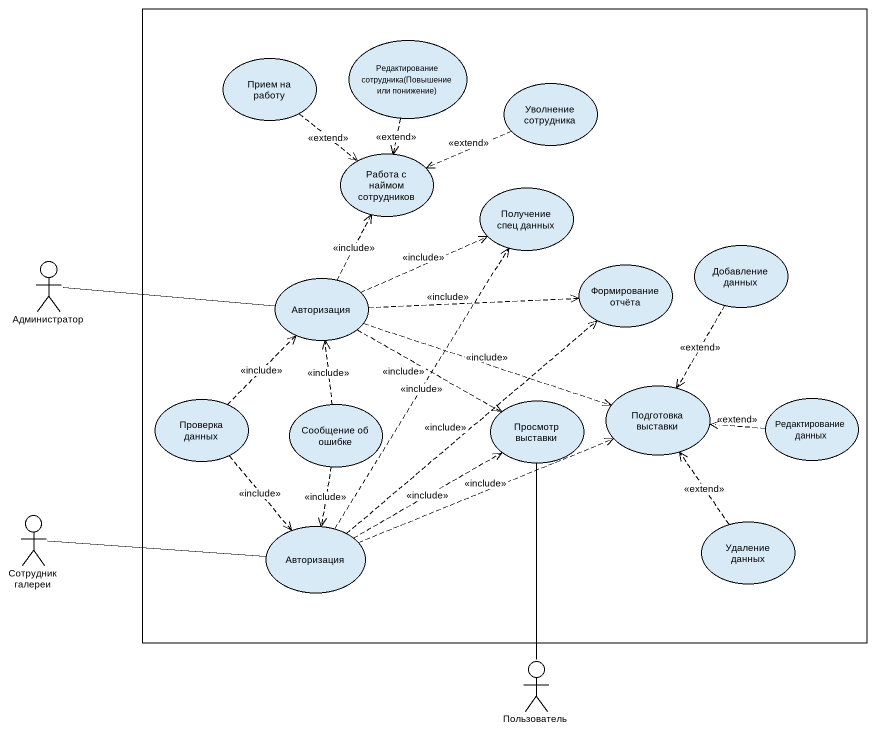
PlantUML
@startuml
rectangle " " as rectangle1 {
  usecase "Редактирование сотрудника(Повышение или понижение)" as Редактирование_сотрудника
  usecase "Прием на работу" as Прием_на_работу
  usecase "Уволнение сотрудника" as Уволнение_сотрудника
  usecase "Работа с наймом сотрудников" as Работа_с_наймом_сотрудников
  usecase "Получение спец данных" as Получение_спец_данных
  usecase "Добавление данных" as Добавление_данных
  usecase Авторизация
  usecase "Формирование отчёта" as Формирование_отчёта
  usecase "Проверка данных" as Проверка_данных
  usecase "Сообщение об ошибке" as Сообщение_об_ошибке
  usecase "Просмотр выставки" as Просмотр_выставки
  usecase "Подготовка выставки" as Подготовка_выставки
  usecase "Редактирование данных" as Редактирование_данных
  usecase "Авторизация" as Авторизация_2
  usecase "Удаление данных" as Удаление_данных
}
actor Администратор
actor "Сотрудник галереи" as Сотрудник_галереи
actor Пользователь
Редактирование_сотрудника ..> Работа_с_наймом_сотрудников : <<extend>>
Прием_на_работу ..> Работа_с_наймом_сотрудников : <<extend>>
Уволнение_сотрудника .left.> Работа_с_наймом_сотрудников : <<extend>>
Добавление_данных ..> Подготовка_выставки : <<extend>>
Администратор -right- Авторизация
Авторизация .up.> Работа_с_наймом_сотрудников : <<include>>
Авторизация .right.> Получение_спец_данных : <<include>>
Авторизация .right.> Формирование_отчёта : <<include>>
Авторизация .right.> Просмотр_выставки : <<include>>
Авторизация .right.> Подготовка_выставки : <<include>>
Проверка_данных .up.> Авторизация : <<include>>
Проверка_данных ..> Авторизация_2 : <<include>>
Сообщение_об_ошибке .up.> Авторизация : <<include>>
Сообщение_об_ошибке ..> Авторизация_2 : <<include>>
Просмотр_выставки -- Пользователь
Редактирование_данных .left.> Подготовка_выставки : <<extend>>
Сотрудник_галереи -right- Авторизация_2
Авторизация_2 .up.> Получение_спец_данных : <<include>>
Авторизация_2 .up.> Формирование_отчёта : <<include>>
Авторизация_2 .right.> Просмотр_выставки : <<include>>
Авторизация_2 .right.> Подготовка_выставки : <<include>>
Удаление_данных .up.> Подготовка_выставки : <<extend>>
@enduml
